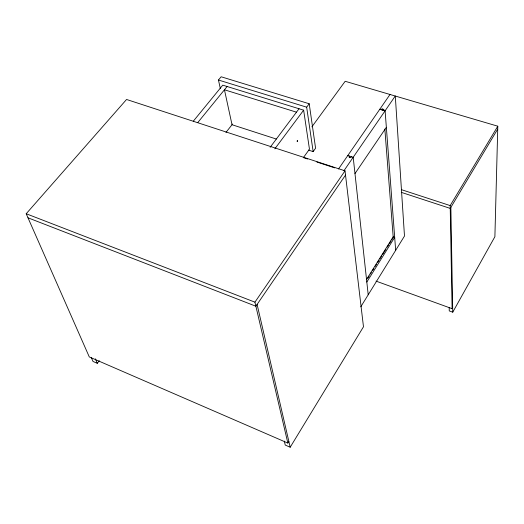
<?xml version="1.0" encoding="UTF-8"?>
<svg xmlns="http://www.w3.org/2000/svg" width="524" height="524" viewBox="0 0 524 524"><rect width="100%" height="100%" fill="white"/><g stroke="black" fill="none" stroke-linecap="round" stroke-linejoin="round"><path stroke-width="0.79" d="M311.872 126.854L345.165 81.285L497.8 126.199L494.892 236.697L452.749 312.186L449.264 310.915L449.192 307.667M376.042 281.119L452.101 308.675L452.664 307.673M497.728 129.061L450.234 208.395L401.299 192.354M452.101 308.675L450.181 205.591L497.8 126.199M284.303 441.103L285.246 445.072L290.198 447.227L363.479 326.786L345.021 170.831L126.553 99.475L26.2 213.74L89.296 356.936L287.846 443.068L288.855 441.424M360.761 306.828L404.489 236.042L395.286 95.977L343.941 170.745M366.813 282.043L394.69 237.346L393.177 236.822L366.564 279.423M367.848 278.185L369.21 276.004M370.435 274.045L371.359 272.572M372.597 270.594L373.933 268.445M375.184 266.447L376.507 264.325M377.771 262.301L379.081 260.205M379.926 258.849L381.655 256.085M382.513 254.71L384.236 251.946M384.655 251.278L385.946 249.214M387.229 247.158L388.553 245.036M389.371 243.719L391.14 240.896M391.945 239.599L392.804 238.224M354.977 173.595L386.352 127.312M345.519 175.088L255.876 306.219L27.995 217.807M287.846 443.068L254.933 302.158L345.021 170.831M351.46 156.709L350.857 157.58L348.932 156.964L349.534 156.093L349.711 157.711M383.404 110.295L383.961 109.477L382.075 108.913L381.511 109.726M338.511 168.977L390.039 94.431M308.518 150.106L313.156 151.606L315.586 148.213L309.212 103.759L221.135 76.773L218.456 80.021L220.362 88.687M303.73 157.148L309.461 149.202L303.638 110.178L222.766 85.157L193.304 121.195M274.838 148.829L303.638 110.178M313.156 151.606L306.664 107.178L309.212 103.759M270.155 147.296L299.034 108.75M91.379 357.715L93.023 361.462L97.3 363.315L99.272 360.709M225.975 132.402L232.558 124.044M197.712 122.642L227.115 86.506M379.815 109.221L385.101 110.806L395.672 250.315M218.456 80.021L306.664 107.178M296.473 112.169L224.449 89.781L232.021 124.725L276.312 139.043M347.798 155.536L353.196 157.266L368.208 294.776M303.717 157.731L307.588 159.001M316.889 162.034L334.712 167.863M401.358 189.636L450.181 205.591M26.2 213.74L254.933 302.158M95.348 358.829L97.3 363.315M257.094 304.431L290.198 447.227M384.852 129.061L393.236 237.555M382.075 108.913L382.206 110.544M450.863 207.347L452.749 312.186M297.134 141.113C297.534 142.456 297.894 139.214 297.134 141.113"/></g></svg>
